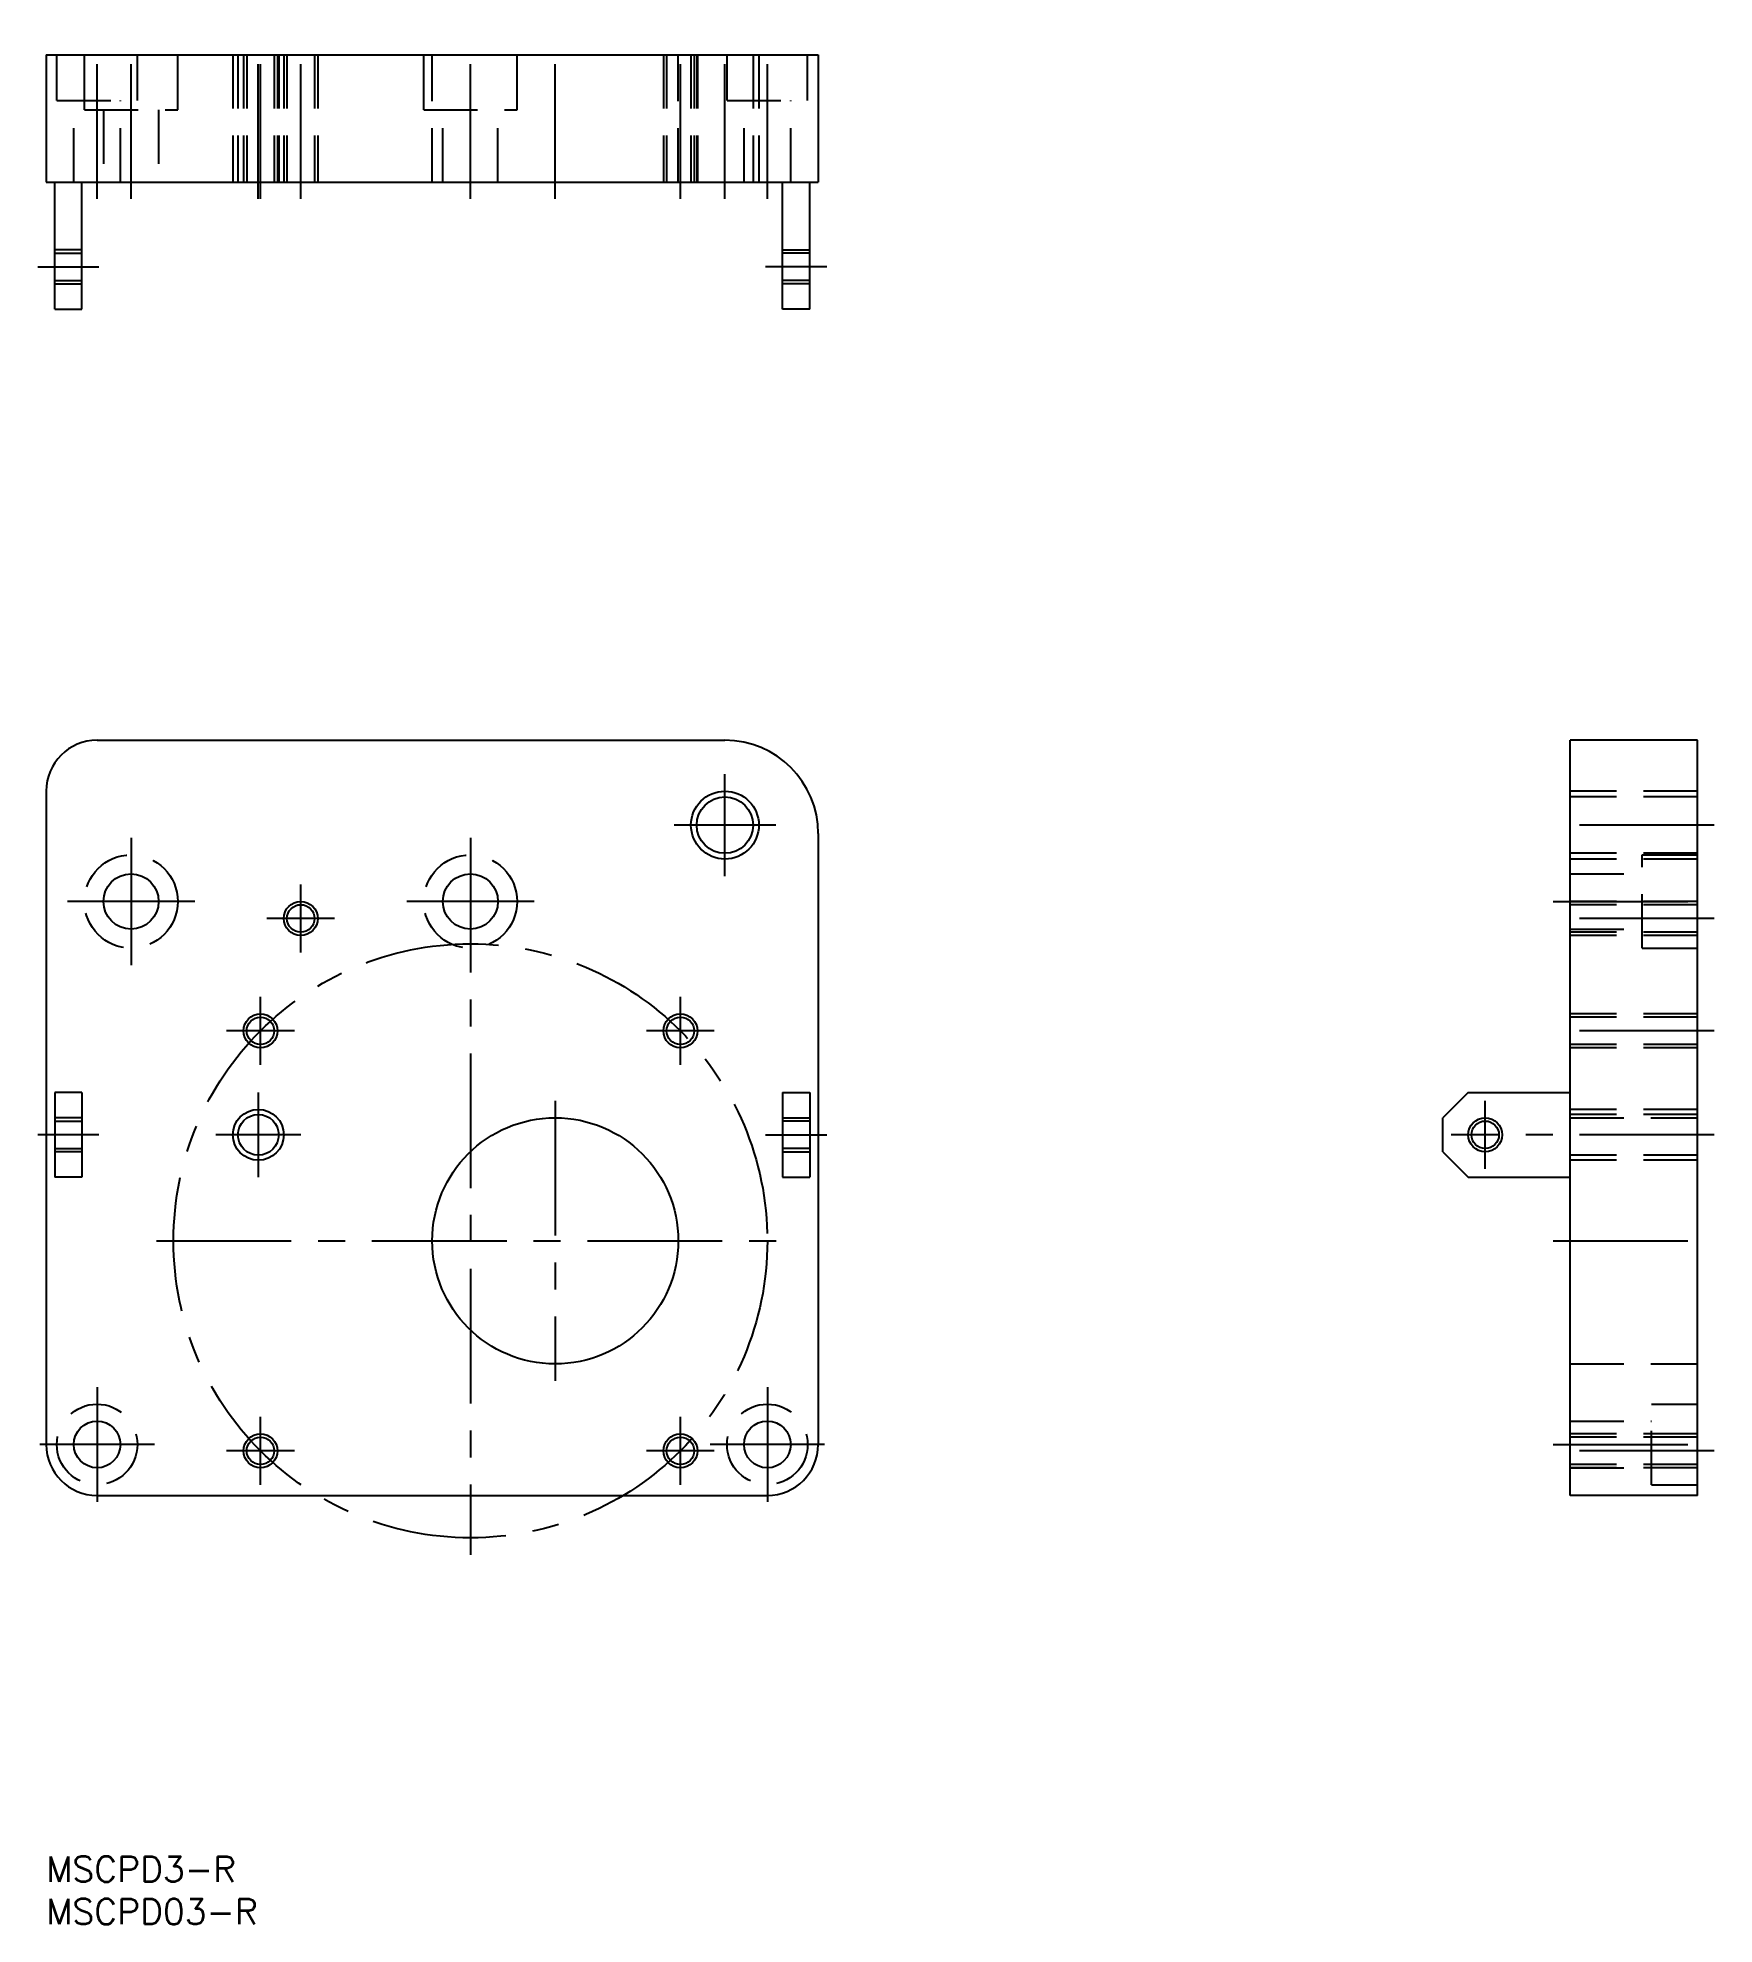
# Model space of a CAD drawing. Extents: x -1 to 197, y -8 to 214.
import ezdxf
from ezdxf.enums import TextEntityAlignment as Align

# ---------------------------------------------------------------- set-up
doc = ezdxf.new("R2010")
doc.units = 0
doc.header["$LTSCALE"] = 0.5
doc.linetypes.add('CENTER', pattern=[50.8, 31.75, -6.35, 6.35, -6.35])
doc.linetypes.add('DASHED', pattern=[19.05, 12.7, -6.35])
doc.layers.get('0').update_dxf_attribs({"linetype": 'CONTINUOUS'})
doc.layers.add('CENTER', color=1, linetype='CENTER')
doc.styles.get("Standard").update_dxf_attribs({"font": 'txt.shx', "height": 3, "bigfont": 'bigfont.shx'})

msp = doc.modelspace()

# ---------------------------------------------------------------- linework, layer by layer
at = {"color": 7, "linetype": 'CONTINUOUS'}
for p, q in [((0, 212.35), (0, 197.35)), ((0, 212.35), (91, 212.35)), ((91, 212.35), (91, 197.35)), ((0, 197.35), (91, 197.35)), ((1, 182.35), (1, 197.35)), ((4.2, 182.35), (4.2, 197.35)), ((86.8, 182.35), (86.8, 197.35)), ((90, 182.35), (90, 197.35)), ((1, 185.35), (4.2, 185.35)), ((90, 185.35), (86.8, 185.35)), ((1, 182.35), (4.2, 182.35)), ((90, 182.35), (86.8, 182.35)), ((6, 131.55), (80, 131.55)), ((194.62, 131.55), (179.62, 131.55)), ((179.62, 42.55), (179.62, 131.55)), ((194.62, 42.55), (194.62, 131.55)), ((0, 125.55), (0, 48.55)), ((91, 120.55), (91, 48.55)), ((1, 90.05), (1, 80.05)), ((4.2, 90.05), (1, 90.05)), ((4.2, 90.05), (4.2, 80.05)), ((86.8, 90.05), (90, 90.05)), ((86.8, 90.05), (86.8, 80.05)), ((90, 90.05), (90, 80.05)), ((167.62, 90.05), (164.62, 87.05)), ((167.62, 90.05), (179.62, 90.05)), ((4.2, 87.05), (1, 87.05)), ((86.8, 87.05), (90, 87.05)), ((164.62, 83.05), (164.62, 87.05)), ((4.2, 83.05), (1, 83.05)), ((86.8, 83.05), (90, 83.05)), ((164.62, 83.05), (167.62, 80.05)), ((4.2, 80.05), (1, 80.05)), ((86.8, 80.05), (90, 80.05)), ((167.62, 80.05), (179.62, 80.05)), ((6, 42.55), (85, 42.55)), ((194.62, 42.55), (179.62, 42.55))]:
    msp.add_line(p, q, dxfattribs=at)
at = {"color": 3, "linetype": 'DASHED'}
for p, q in [((1.25, 206.95), (1.25, 212.35)), ((4.5, 205.85), (4.5, 212.35)), ((10.75, 206.95), (10.75, 212.35)), ((15.5, 205.85), (15.5, 212.35)), ((22, 212.35), (22, 197.35)), ((22.6, 212.35), (22.6, 197.35)), ((23.25, 212.35), (23.25, 197.35)), ((23.63, 212.35), (23.63, 197.35)), ((26.87, 212.35), (26.87, 197.35)), ((27.25, 212.35), (27.25, 197.35)), ((27.4, 212.35), (27.4, 197.35)), ((28, 212.35), (28, 197.35)), ((28.38, 212.35), (28.38, 197.35)), ((31.62, 212.35), (31.62, 197.35)), ((32, 212.35), (32, 197.35)), ((44.5, 205.85), (44.5, 212.35)), ((45.5, 197.35), (45.5, 212.35)), ((55.5, 205.85), (55.5, 212.35)), ((72.75, 212.35), (72.75, 197.35)), ((73.13, 212.35), (73.13, 197.35)), ((74.5, 197.35), (74.5, 212.35)), ((76, 212.35), (76, 197.35)), ((76.37, 212.35), (76.37, 197.35)), ((76.68, 212.35), (76.68, 197.35)), ((76.75, 212.35), (76.75, 197.35)), ((80.25, 206.95), (80.25, 212.35)), ((83.32, 212.35), (83.32, 197.35)), ((84, 212.35), (84, 197.35)), ((89.75, 206.95), (89.75, 212.35)), ((1.25, 206.95), (10.75, 206.95)), ((3.25, 197.35), (3.25, 206.95)), ((8.75, 197.35), (8.75, 206.95)), ((80.25, 206.95), (89.75, 206.95)), ((82.25, 197.35), (82.25, 206.95)), ((87.75, 197.35), (87.75, 206.95)), ((4.5, 205.85), (15.5, 205.85)), ((6.75, 205.85), (6.75, 197.35)), ((13.25, 205.85), (13.25, 197.35)), ((44.5, 205.85), (55.5, 205.85)), ((46.75, 197.35), (46.75, 205.85)), ((53.25, 197.35), (53.25, 205.85)), ((4.2, 189.35), (1, 189.35)), ((86.8, 189.35), (90, 189.35)), ((1, 188.98), (4.2, 188.98)), ((90, 188.98), (86.8, 188.98)), ((1, 185.73), (4.2, 185.73)), ((90, 185.73), (86.8, 185.73)), ((194.62, 125.55), (179.62, 125.55)), ((194.62, 124.87), (179.62, 124.87)), ((194.62, 118.23), (179.62, 118.23)), ((188.12, 118.05), (194.62, 118.05)), ((188.12, 107.05), (188.12, 118.05)), ((194.62, 117.55), (179.62, 117.55)), ((179.62, 115.8), (188.12, 115.8)), ((194.62, 112.55), (179.62, 112.55)), ((194.62, 112.17), (179.62, 112.17)), ((179.62, 109.3), (188.12, 109.3)), ((194.62, 108.93), (179.62, 108.93)), ((194.62, 108.55), (179.62, 108.55)), ((188.12, 107.05), (194.62, 107.05)), ((194.62, 99.3), (179.62, 99.3)), ((194.62, 98.92), (179.62, 98.92)), ((194.62, 95.68), (179.62, 95.68)), ((194.62, 95.3), (179.62, 95.3)), ((194.62, 88.05), (179.62, 88.05)), ((194.62, 87.45), (179.62, 87.45)), ((179.62, 87.05), (194.62, 87.05)), ((1, 86.67), (4.2, 86.67)), ((90, 86.67), (86.8, 86.67)), ((1, 83.43), (4.2, 83.43)), ((90, 83.43), (86.8, 83.43)), ((194.62, 82.65), (179.62, 82.65)), ((194.62, 82.05), (179.62, 82.05)), ((179.62, 58.05), (194.62, 58.05)), ((179.62, 51.3), (189.22, 51.3)), ((189.22, 53.3), (194.62, 53.3)), ((189.22, 43.8), (189.22, 53.3)), ((194.62, 49.8), (179.62, 49.8)), ((194.62, 49.42), (179.62, 49.42)), ((194.62, 46.18), (179.62, 46.18)), ((179.62, 45.8), (189.22, 45.8)), ((194.62, 45.8), (179.62, 45.8)), ((189.22, 43.8), (194.62, 43.8))]:
    msp.add_line(p, q, dxfattribs=at)
at = {"color": 3, "linetype": 'CONTINUOUS'}
for centre, radius in [((80, 121.55), 4), ((30, 110.55), 2), ((25.25, 97.3), 2), ((74.75, 97.3), 2), ((25, 85.05), 3), ((169.62, 85.05), 2), ((25.25, 47.8), 2), ((74.75, 47.8), 2)]:
    msp.add_circle(centre, radius, dxfattribs=at)
at = {"color": 7, "linetype": 'CONTINUOUS'}
for centre, radius in [((80, 121.55), 3.32), ((10, 112.55), 3.25), ((50, 112.55), 3.25), ((30, 110.55), 1.62), ((25.25, 97.3), 1.62), ((74.75, 97.3), 1.62), ((25, 85.05), 2.4), ((60, 72.55), 14.5), ((169.62, 85.05), 1.62), ((6, 48.55), 2.75), ((85, 48.55), 2.75), ((25.25, 47.8), 1.62), ((74.75, 47.8), 1.62)]:
    msp.add_circle(centre, radius, dxfattribs=at)
at = {"color": 3, "linetype": 'DASHED'}
for centre, radius in [((10, 112.55), 5.5), ((50, 112.55), 5.5), ((6, 48.55), 4.75), ((85, 48.55), 4.75)]:
    msp.add_circle(centre, radius, dxfattribs=at)
at = {"color": 7, "linetype": 'CONTINUOUS'}
for centre, radius, start, end in [((6, 125.55), 6, 90, 180), ((80, 120.55), 11, 0, 90), ((6, 48.55), 6, 180, 270), ((85, 48.55), 6, 270, 0)]:
    msp.add_arc(centre, radius, start, end, dxfattribs=at)
at = {"layer": 'CENTER', "color": 1, "linetype": 'CENTER'}
for p, q in [((6, 195.35), (6, 214.35)), ((10, 195.35), (10, 214.35)), ((25, 195.35), (25, 214.35)), ((25.25, 195.35), (25.25, 214.35)), ((30, 195.35), (30, 214.35)), ((50, 195.35), (50, 214.35)), ((60, 195.35), (60, 214.35)), ((74.75, 195.35), (74.75, 214.35)), ((80, 195.35), (80, 214.35)), ((85, 195.35), (85, 214.35)), ((-1, 187.35), (6.2, 187.35)), ((92, 187.35), (84.8, 187.35)), ((80, 115.55), (80, 127.55)), ((86, 121.55), (74, 121.55)), ((196.62, 121.55), (177.62, 121.55)), ((10, 120.05), (10, 105.05)), ((50, 120.05), (50, 35.55)), ((30, 106.55), (30, 114.55)), ((17.5, 112.55), (2.5, 112.55)), ((57.5, 112.55), (42.5, 112.55)), ((177.62, 112.55), (196.62, 112.55)), ((34, 110.55), (26, 110.55)), ((196.62, 110.55), (177.62, 110.55)), ((25.25, 93.3), (25.25, 101.3)), ((74.75, 93.3), (74.75, 101.3)), ((29.25, 97.3), (21.25, 97.3)), ((78.75, 97.3), (70.75, 97.3)), ((196.62, 97.3), (177.62, 97.3)), ((25, 90.05), (25, 80.05)), ((60, 89.05), (60, 56.05)), ((169.62, 81.05), (169.62, 89.05)), ((6.2, 85.05), (-1, 85.05)), ((30, 85.05), (20, 85.05)), ((84.8, 85.05), (92, 85.05)), ((196.62, 85.05), (165.62, 85.05)), ((13, 72.55), (87, 72.55)), ((177.62, 72.55), (196.62, 72.55)), ((6, 55.3), (6, 41.8)), ((85, 55.3), (85, 41.8)), ((25.25, 43.8), (25.25, 51.8)), ((74.75, 43.8), (74.75, 51.8)), ((12.75, 48.55), (-0.75, 48.55)), ((29.25, 47.8), (21.25, 47.8)), ((78.75, 47.8), (70.75, 47.8)), ((91.75, 48.55), (78.25, 48.55)), ((177.62, 48.55), (196.62, 48.55)), ((196.62, 47.8), (177.62, 47.8))]:
    msp.add_line(p, q, dxfattribs=at)
msp.add_circle((50, 72.55), 35, dxfattribs=at)

# ---------------------------------------------------------------- texts
at = {"color": 7, "linetype": 'CONTINUOUS'}
for s, p in [('MSCPD3-R', (0, 0)), ('MSCPD03-R', (0, -5))]:
    msp.add_text(s, height=3, dxfattribs=at).set_placement(p, align=Align.TOP_LEFT)

doc.saveas('drawing.dxf')
